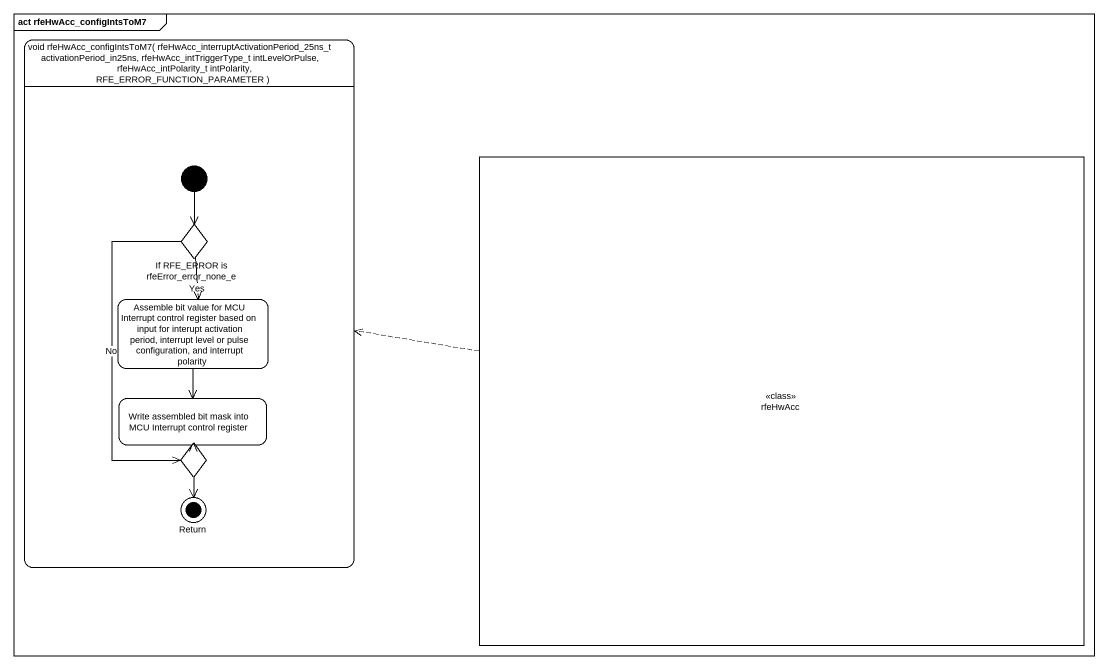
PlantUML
@startuml
mainframe act rfeHwAcc_configIntsToM7
hide empty description
state "void rfeHwAcc_configIntsToM7( rfeHwAcc_interruptActivationPeriod_25ns_t activationPeriod_in25ns, rfeHwAcc_intTriggerType_t intLevelOrPulse, rfeHwAcc_intPolarity_t intPolarity, RFE_ERROR_FUNCTION_PARAMETER )" as void_rfeHwAcc {
  state "If RFE_ERROR is rfeError_error_none_e" as If_RFE_ERROR_is_rfeError <<choice>>
  state "Assemble bit value for MCU Interrupt control register based on input for interupt activation period, interrupt level or pulse configuration, and interrupt polarity" as Assemble_bit_value_for_MCU
  state "Write assembled bit mask into MCU Interrupt control register" as Write_assembled_bit_mask
  state choice1 <<choice>>
  state "Return" as Return_ <<end>>
  [*] --> If_RFE_ERROR_is_rfeError
}
state rfeHwAcc <<class>>
rfeHwAcc -left[dashed]-> void_rfeHwAcc
If_RFE_ERROR_is_rfeError --> Assemble_bit_value_for_MCU : Yes
If_RFE_ERROR_is_rfeError --> choice1 : No
Assemble_bit_value_for_MCU --> Write_assembled_bit_mask
Write_assembled_bit_mask --> choice1
choice1 --> Return_
@enduml
